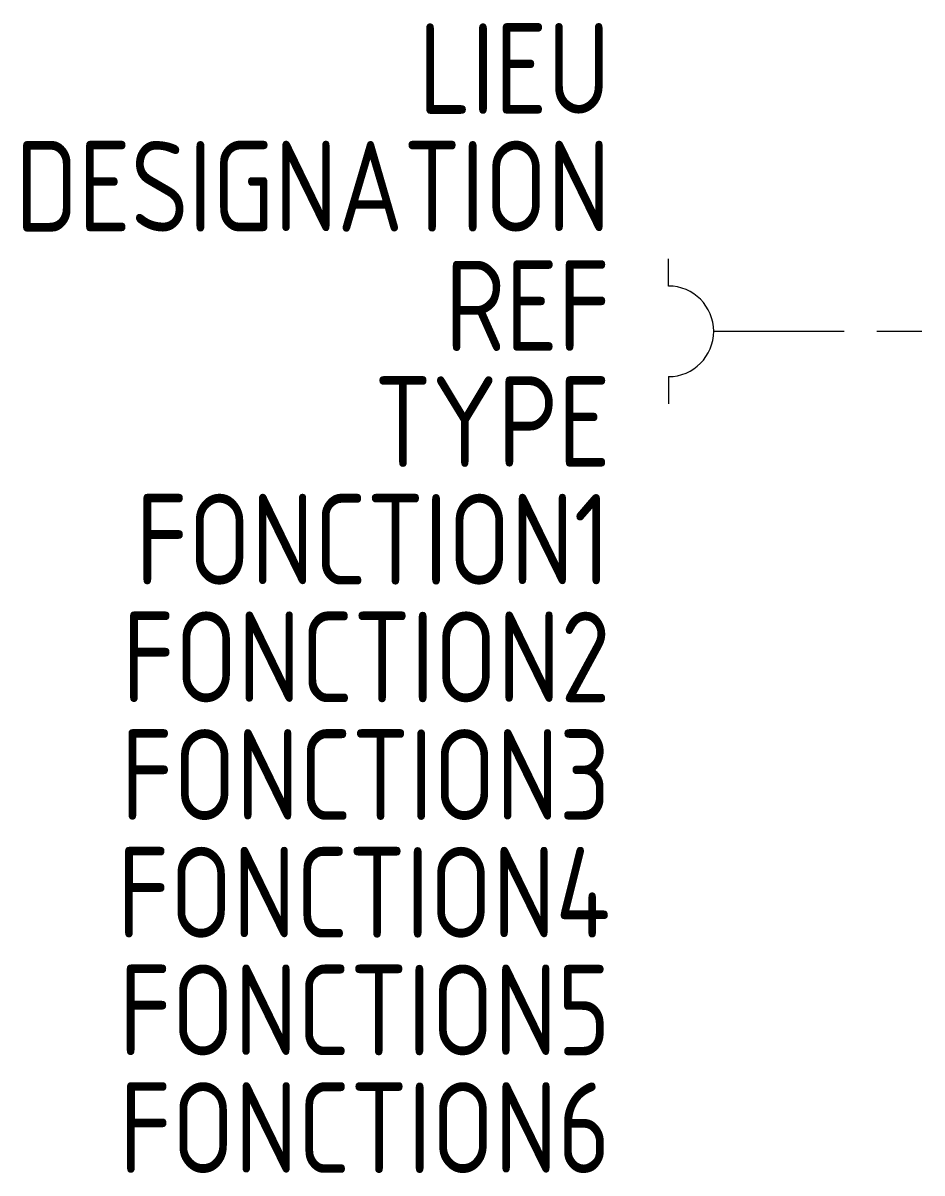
# Model space of a CAD drawing. Extents: x -1609.5 to -1584.6, y -902.8 to -871.1.
import ezdxf
from ezdxf.enums import TextEntityAlignment as Align

# ---------------------------------------------------------------- set-up
doc = ezdxf.new("R2010")
doc.units = 0
doc.linetypes.add('ACAD_ISO02W100', pattern=[15, 12, -3])
for name, color, linetype in [('SYMB_FIL', 3, 'CONTINUOUS'), ('SYMB_LIAISON', 1, 'ACAD_ISO02W100'), ('SYMB_REF_CONTACT', 2, 'CONTINUOUS'), ('SYMB_TXT_NOM', 3, 'CONTINUOUS')]:
    doc.layers.add(name, color=color, linetype=linetype)
doc.styles.add('NET2_5', font='isocp.shx', dxfattribs={"width": 0.9, "height": 2.5})

msp = doc.modelspace()

# ---------------------------------------------------------------- linework, layer by layer
at = {"layer": 'SYMB_FIL'}
for p, q in [((-1591.634, -878.343), (-1591.634, -877.593)), ((-1591.634, -880.843), (-1591.634, -881.593))]:
    msp.add_line(p, q, dxfattribs=at)
msp.add_arc((-1591.634, -879.593), 1.25, 270, 90, dxfattribs=at)
at = {"layer": 'SYMB_LIAISON', "ltscale": 0.3}
msp.add_line((-1590.384, -879.593), (-1584.634, -879.593), dxfattribs=at)

# ---------------------------------------------------------------- texts
at = {"layer": 'SYMB_REF_CONTACT', "style": 'NET2_5', "width": 0.9, "flags": 8}
msp.add_attdef('REF', text='', height=2.5, dxfattribs=at).set_placement((-1593.234, -880.137), align=Align.RIGHT)
at = {"layer": 'SYMB_TXT_NOM', "style": 'NET2_5', "width": 0.9, "flags": 8}
for tag, text, p in [('LIEU', '', (-1593.234, -873.587)), ('DESIGNATION', 'S?', (-1593.234, -876.837)), ('TYPE', '', (-1593.234, -883.337)), ('FONCTION1', '', (-1593.234, -886.587)), ('FONCTION2', '', (-1593.234, -889.837)), ('FONCTION3', '', (-1593.234, -893.087)), ('FONCTION4', '', (-1593.234, -896.337)), ('FONCTION5', '', (-1593.234, -899.587)), ('FONCTION6', '', (-1593.234, -902.837))]:
    msp.add_attdef(tag, text=text, height=2.5, dxfattribs=at).set_placement(p, align=Align.RIGHT)

doc.saveas('drawing.dxf')
